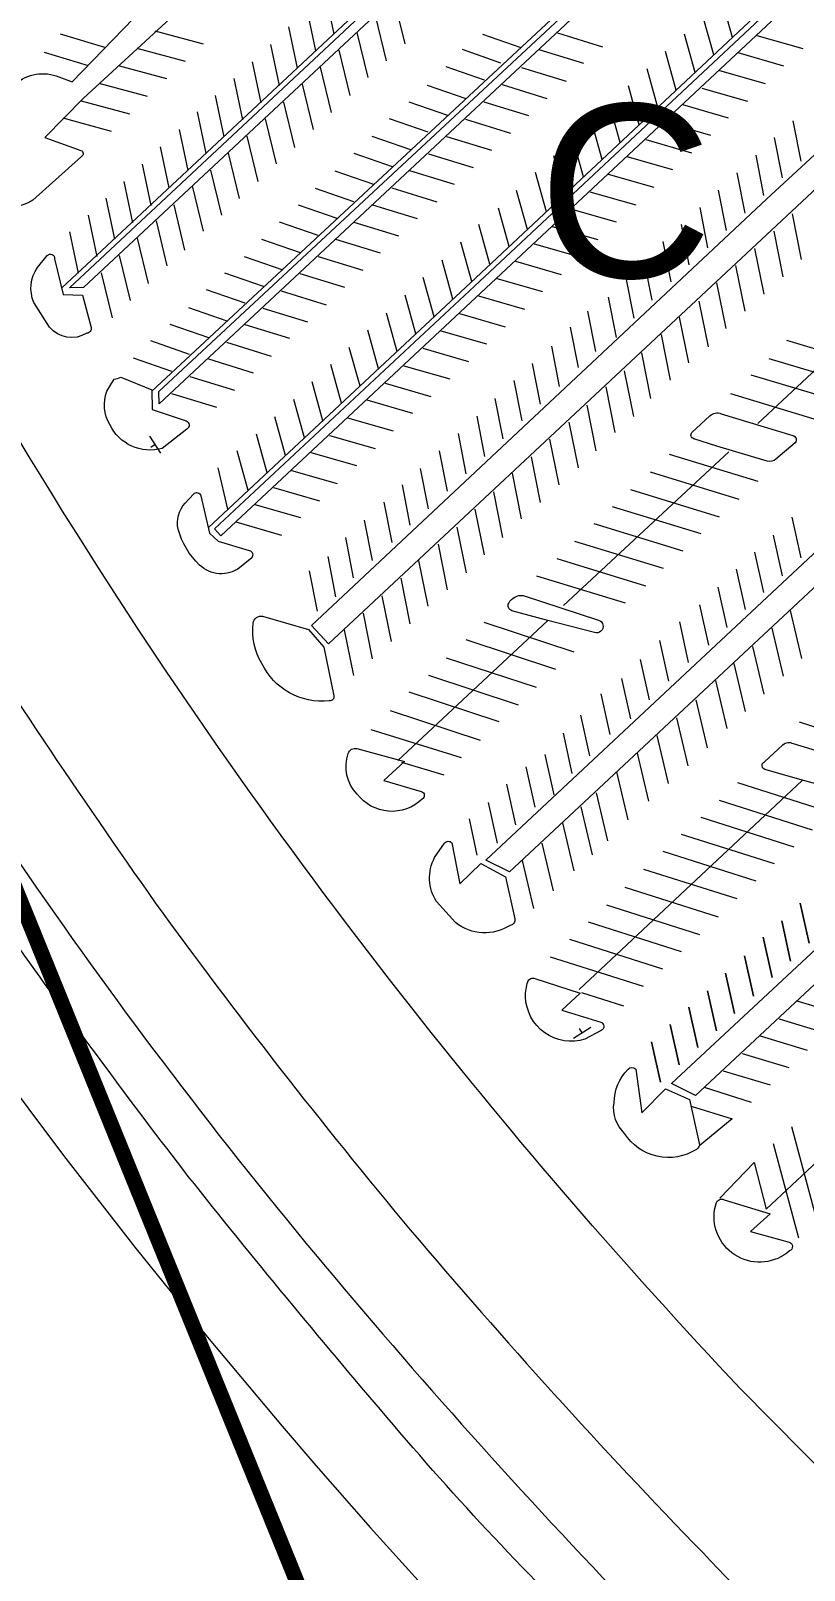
# Model space of a CAD drawing. Header units: feet. Extents: x 6763715 to 6770513, y 1886699 to 1891873.
# Drawn here: x 6764806 to 6765110, y 1888307 to 1888911 of the extents above; entities that cross this region are included whole.
import ezdxf

# ---------------------------------------------------------------- set-up
doc = ezdxf.new("R2010")
doc.units = ezdxf.units.FT
doc.header["$LTSCALE"] = 48
doc.header["$MEASUREMENT"] = 0
doc.linetypes.add('PHANTOM2', pattern=[1.25, 0.625, -0.125, 0.125, -0.125, 0.125, -0.125])
doc.layers.get('0').update_dxf_attribs({"lineweight": 0})
for name, color, linetype, lineweight in [('C-PKNG-IDEN', 7, 'Continuous', 0), ('C-PKNG-STRP', 3, 'Continuous', 0), ('C-PROP', 7, 'PHANTOM2', 0), ('C-ROAD', 5, 'Continuous', 0)]:
    doc.layers.add(name, color=color, linetype=linetype, lineweight=lineweight)
doc.styles.add('Campus_Base_Map_NEW$0$STANDARD', font='arial.ttf', dxfattribs={"height": 3.8})

# ---------------------------------------------------------------- blocks, each defined once
blk = doc.blocks.new('Campus_Base_Map_NEW$0$S1')
for points in [[(-0.083, 0), (0.083, 0)], [(0, 0), (0, -0.042)]]:
    blk.add_lwpolyline(points)

msp = doc.modelspace()

# ---------------------------------------------------------------- linework, layer by layer
at = {"layer": 'C-PKNG-STRP'}
for points in [[(6764925, 1888910.19), (6764921.6, 1888926.38)], [(6764948.36, 1888924.09), (6764952.66, 1888906.34)], [(6765081.37, 1888908.87), (6765077.2, 1888923.88)], [(6764917.76, 1888903.62), (6764914.36, 1888919.81)], [(6764941.12, 1888917.44), (6764945.42, 1888899.69)], [(6765074.05, 1888902.01), (6765069.93, 1888916.88)], [(6764834.87, 1888904.91), (6764817.53, 1888910.17)], [(6764854.51, 1888911.44), (6764873.52, 1888906.3)], [(6764910.61, 1888896.84), (6764907.21, 1888913.03)], [(6764933.88, 1888910.83), (6764938.18, 1888893.08)], [(6764998.45, 1888904.79), (6764983.29, 1888910.04)], [(6765012.71, 1888910.65), (6765030.28, 1888905.22)], [(6765066.67, 1888895.1), (6765062.51, 1888910.09)], [(6765090.99, 1888909.63), (6765108.95, 1888904.47)], [(6764828.48, 1888897.7), (6764811.13, 1888902.96)], [(6764847.4, 1888904.7), (6764866.41, 1888899.56)], [(6764903.5, 1888889.97), (6764900.11, 1888906.16)], [(6764926.82, 1888903.83), (6764931.12, 1888886.08)], [(6764990.45, 1888898.82), (6764975.29, 1888904.07)], [(6765005.29, 1888904.17), (6765022.86, 1888898.74)], [(6765059.26, 1888888.15), (6765055.06, 1888903.3)], [(6765083.49, 1888902.93), (6765101.45, 1888897.77)], [(6764840.08, 1888897.91), (6764859.09, 1888892.77)], [(6764896.31, 1888883.14), (6764892.91, 1888899.33)], [(6764919.45, 1888897.17), (6764923.75, 1888879.42)], [(6764984.05, 1888892.05), (6764968.89, 1888897.3)], [(6764998.54, 1888897.09), (6765016.11, 1888891.66)], [(6765052.07, 1888881.41), (6765047.86, 1888896.56)], [(6764832.54, 1888890.9), (6764851.55, 1888885.76)], [(6764889.07, 1888876.57), (6764885.67, 1888892.76)], [(6764912.38, 1888890.48), (6764916.68, 1888872.73)], [(6764990.87, 1888890.38), (6765008.44, 1888884.95)], [(6765076.25, 1888895.88), (6765094.21, 1888890.72)], [(6764881.79, 1888869.83), (6764878.39, 1888886.02)], [(6764976.78, 1888884.79), (6764961.62, 1888890.04)], [(6765044.73, 1888874.54), (6765040.49, 1888889.81)], [(6765069.33, 1888889.01), (6765087.29, 1888883.86)], [(6764825.57, 1888884.03), (6764844.58, 1888878.89)], [(6764874.63, 1888863.4), (6764871.24, 1888879.59)], [(6764905.06, 1888883.43), (6764909.36, 1888865.68)], [(6764969.54, 1888878.18), (6764954.38, 1888883.43)], [(6764983.67, 1888883.64), (6765001.24, 1888878.21)], [(6765037.32, 1888867.59), (6765033.13, 1888882.68)], [(6765061.69, 1888882.48), (6765079.65, 1888877.33)], [(6764818.37, 1888877.25), (6764837.38, 1888872.11)], [(6764867.66, 1888856.57), (6764864.26, 1888872.76)], [(6764897.82, 1888876.95), (6764902.12, 1888859.2)], [(6764961.9, 1888871.69), (6764946.74, 1888876.94)], [(6764976.57, 1888876.73), (6764994.14, 1888871.3)], [(6765030.25, 1888860.97), (6765026.07, 1888876.03)], [(6765054.85, 1888875.7), (6765072.81, 1888870.55)], [(6765108.33, 1888860.32), (6765105.25, 1888876.16)], [(6764890.72, 1888870.08), (6764895.02, 1888852.33)], [(6764955.1, 1888864.74), (6764939.94, 1888869.99)], [(6764969.11, 1888869.98), (6764986.68, 1888864.55)], [(6765022.93, 1888854.11), (6765018.74, 1888869.2)], [(6765047.31, 1888868.74), (6765065.27, 1888863.58)], [(6765101, 1888853.75), (6765097.92, 1888869.59)], [(6764860.2, 1888849.79), (6764856.81, 1888865.97)], [(6764883.3, 1888863.42), (6764887.6, 1888845.67)], [(6764947.91, 1888858), (6764932.75, 1888863.25)], [(6764962.01, 1888863.2), (6764979.58, 1888857.77)], [(6765015.46, 1888847.12), (6765011.25, 1888862.32)], [(6765039.93, 1888862.13), (6765057.89, 1888856.97)], [(6765093.72, 1888846.75), (6765090.64, 1888862.59)], [(6764853.1, 1888842.92), (6764849.7, 1888859.1)], [(6764876.41, 1888856.77), (6764880.71, 1888839.03)], [(6764940.54, 1888851.12), (6764925.38, 1888856.37)], [(6764954.5, 1888856.63), (6764972.07, 1888851.2)], [(6765008.28, 1888840.39), (6765004, 1888855.8)], [(6765032.57, 1888855.16), (6765050.53, 1888850.01)], [(6765086.31, 1888839.87), (6765083.23, 1888855.71)], [(6764845.91, 1888836.09), (6764842.51, 1888852.27)], [(6764869.17, 1888850.6), (6764873.47, 1888832.85)], [(6764932.74, 1888844.28), (6764917.58, 1888849.53)], [(6764947.66, 1888849.76), (6764965.23, 1888844.34)], [(6765000.82, 1888833.4), (6764996.55, 1888848.79)], [(6765025.42, 1888848.25), (6765043.38, 1888843.09)], [(6765079.03, 1888833.08), (6765075.95, 1888848.93)], [(6764838.75, 1888829.61), (6764835.35, 1888845.8)], [(6764861.94, 1888843.12), (6764866.24, 1888825.37)], [(6764926.11, 1888837.77), (6764910.95, 1888843.02)], [(6764940.03, 1888843.14), (6764957.6, 1888837.72)], [(6765071.71, 1888826.21), (6765068.63, 1888842.05)], [(6764831.91, 1888822.88), (6764828.51, 1888839.06)], [(6764855, 1888836.91), (6764859.3, 1888819.16)], [(6764918.69, 1888831.07), (6764903.53, 1888836.32)], [(6764932.7, 1888836.36), (6764950.27, 1888830.93)], [(6764993.7, 1888826.72), (6764989.49, 1888841.88)], [(6765017.79, 1888841.59), (6765035.75, 1888836.43)], [(6765091.33, 1888757.27), (6765178.31, 1888838.22)], [(6765104.8, 1888839.58), (6765108.4, 1888821.65)], [(6764824.58, 1888816.31), (6764821.18, 1888832.5)], [(6764847.55, 1888830.03), (6764851.85, 1888812.28)], [(6764986.07, 1888819.83), (6764981.77, 1888835.34)], [(6765010.55, 1888834.67), (6765028.51, 1888829.52)], [(6765064.43, 1888819.56), (6765061.34, 1888835.4)], [(6765097.56, 1888832.8), (6765101.17, 1888814.86)], [(6764911.68, 1888824.25), (6764896.52, 1888829.5)], [(6764925.42, 1888829.66), (6764942.99, 1888824.23)], [(6764978.97, 1888813), (6764974.66, 1888828.52)], [(6765003.49, 1888827.8), (6765021.45, 1888822.65)], [(6765057.27, 1888812.95), (6765054.19, 1888828.79)], [(6765090.06, 1888826.01), (6765093.67, 1888808.07)], [(6764840.57, 1888823.25), (6764844.87, 1888805.5)], [(6764904.88, 1888817.51), (6764889.72, 1888822.76)], [(6764918.62, 1888822.84), (6764936.19, 1888817.41)], [(6764971.6, 1888806.04), (6764967.35, 1888821.38)], [(6764996.13, 1888820.97), (6765014.09, 1888815.82)], [(6765049.83, 1888805.72), (6765046.74, 1888821.56)], [(6765082.61, 1888819.31), (6765086.21, 1888801.37)], [(6764833.42, 1888816.47), (6764837.72, 1888798.72)], [(6764897.24, 1888811.03), (6764882.08, 1888816.28)], [(6764911.42, 1888816.18), (6764928.99, 1888810.76)], [(6764964.21, 1888799.14), (6764959.93, 1888814.55)], [(6764988.8, 1888814.18), (6765006.76, 1888809.03)], [(6765042.77, 1888798.59), (6765039.69, 1888814.43)], [(6765075.11, 1888812.52), (6765078.71, 1888794.58)], [(6764890, 1888804.55), (6764874.84, 1888809.8)], [(6764904.19, 1888809.31), (6764921.76, 1888803.89)], [(6764957.08, 1888792.48), (6764952.87, 1888807.64)], [(6764981.7, 1888807.36), (6764999.66, 1888802.2)], [(6765035.81, 1888791.06), (6765032.72, 1888806.91)], [(6764882.98, 1888797.42), (6764867.83, 1888802.67)], [(6764896.91, 1888802.61), (6764914.48, 1888797.19)], [(6764949.65, 1888785.54), (6764945.47, 1888800.63)], [(6764974.2, 1888800.44), (6764992.16, 1888795.28)], [(6765027.72, 1888785.53), (6765024.63, 1888801.38)], [(6765068.18, 1888805.3), (6765071.79, 1888787.37)], [(6764875.74, 1888790.9), (6764860.58, 1888796.14)], [(6764889.88, 1888796.14), (6764907.45, 1888790.71)], [(6764942.37, 1888778.74), (6764938.14, 1888793.97)], [(6764966.83, 1888793.65), (6764984.79, 1888788.49)], [(6765020.87, 1888779.19), (6765017.78, 1888795.04)], [(6765060.5, 1888798.99), (6765064.1, 1888781.05)], [(6764868.15, 1888784.41), (6764852.99, 1888789.66)], [(6764882.65, 1888789.18), (6764900.22, 1888783.75)], [(6765013.46, 1888771.79), (6765010.38, 1888787.63)], [(6765053.31, 1888792.21), (6765056.91, 1888774.27)], [(6765102.66, 1888789.93), (6765138.28, 1888779.3)], [(6764861.26, 1888777.72), (6764846.1, 1888782.97)], [(6764875.63, 1888782.62), (6764893.2, 1888777.19)], [(6764935.11, 1888771.96), (6764930.9, 1888787.14)], [(6764959.81, 1888786.78), (6764977.77, 1888781.63)], [(6765045.59, 1888785.06), (6765049.2, 1888767.13)], [(6765095.65, 1888782.8), (6765131.26, 1888772.17)], [(6764868.22, 1888775.74), (6764885.79, 1888770.31)], [(6764927.87, 1888765.2), (6764923.67, 1888780.36)], [(6764952.36, 1888779.95), (6764970.32, 1888774.79)], [(6765005.92, 1888764.91), (6765002.84, 1888780.76)], [(6765038.84, 1888777.89), (6765042.45, 1888759.96)], [(6765088.53, 1888776.41), (6765124.15, 1888765.78)], [(6764920.52, 1888758.33), (6764916.3, 1888773.57)], [(6764944.95, 1888773.07), (6764962.91, 1888767.92)], [(6764998.73, 1888758.26), (6764995.64, 1888774.1)], [(6765031.64, 1888771.63), (6765035.24, 1888753.7)], [(6764861.11, 1888769.05), (6764878.68, 1888763.62)], [(6764913.29, 1888751.58), (6764909.11, 1888766.66)], [(6764937.79, 1888766.51), (6764955.75, 1888761.35)], [(6764991.32, 1888751.21), (6764988.24, 1888767.05)], [(6765024.15, 1888764.45), (6765027.75, 1888746.51)], [(6765080.65, 1888769), (6765116.36, 1888758.2)], [(6764905.88, 1888744.66), (6764901.65, 1888759.91)], [(6764930.17, 1888759.5), (6764948.13, 1888754.34)], [(6764984.17, 1888744.29), (6764981.09, 1888760.14)], [(6765017.13, 1888757.8), (6765020.73, 1888739.86)], [(6764898.62, 1888737.87), (6764894.41, 1888753.04)], [(6764923.15, 1888752.58), (6764941.11, 1888747.43)], [(6764976.85, 1888737.55), (6764973.76, 1888753.39)], [(6764891.17, 1888731), (6764886.87, 1888746.51)], [(6764915.74, 1888745.88), (6764933.7, 1888740.73)], [(6764969.44, 1888730.68), (6764966.35, 1888746.52)], [(6765009.58, 1888751.1), (6765013.19, 1888733.16)], [(6765015.08, 1888685.81), (6765079.96, 1888746.17)], [(6765056.5, 1888745.27), (6765091.33, 1888734.59)], [(6764883.24, 1888723.63), (6764879.41, 1888739.9)], [(6764961.94, 1888723.75), (6764958.85, 1888739.6)], [(6765002.31, 1888744.13), (6765005.91, 1888726.2)], [(6764908.2, 1888738.83), (6764926.16, 1888733.67)], [(6764954.83, 1888717.37), (6764951.74, 1888733.21)], [(6764994.84, 1888737.74), (6764998.45, 1888719.8)], [(6765049.01, 1888738.22), (6765083.84, 1888727.54)], [(6764901.18, 1888732.09), (6764919.14, 1888726.94)], [(6764987.48, 1888730.43), (6764991.09, 1888712.49)], [(6765041.29, 1888731.29), (6765076.12, 1888720.61)], [(6764893.76, 1888725.44), (6764911.72, 1888720.28)], [(6764947.68, 1888710.54), (6764944.59, 1888726.38)], [(6764980.2, 1888723.64), (6764983.81, 1888705.7)], [(6765034.14, 1888724.68), (6765068.97, 1888714)], [(6764886.27, 1888718.6), (6764904.23, 1888713.45)], [(6764939.96, 1888703.44), (6764936.88, 1888719.28)], [(6764973.15, 1888716.6), (6764976.75, 1888698.66)], [(6765026.99, 1888717.95), (6765061.82, 1888707.26)], [(6765108.33, 1888704.5), (6765104.81, 1888720.42)], [(6764932.55, 1888696.65), (6764929.47, 1888712.49)], [(6764965.78, 1888709.9), (6764969.38, 1888691.96)], [(6765019.32, 1888711.06), (6765054.15, 1888700.38)], [(6765101.06, 1888697.45), (6765097.54, 1888713.37)], [(6764925.63, 1888689.13), (6764922.55, 1888704.97)], [(6764958.09, 1888703.45), (6764961.7, 1888685.52)], [(6765012.39, 1888704.2), (6765047.22, 1888693.52)], [(6765093.69, 1888690.84), (6765090.16, 1888706.76)], [(6764918.37, 1888683.61), (6764915.29, 1888699.45)], [(6765004.45, 1888697.49), (6765039.28, 1888686.81)], [(6765086.53, 1888684.18), (6765083.01, 1888700.11)], [(6764951.08, 1888696.54), (6764954.68, 1888678.61)], [(6765079.3, 1888677.09), (6765075.78, 1888693.02)], [(6764943.71, 1888689.53), (6764947.32, 1888671.6)], [(6765072.11, 1888670.18), (6765068.59, 1888686.1)], [(6764936.3, 1888682.79), (6764939.9, 1888664.85)], [(6764949.98, 1888624.92), (6765008.7, 1888679.78)], [(6764983.75, 1888679.21), (6765019.04, 1888667.57)], [(6765064.17, 1888663.42), (6765060.65, 1888679.35)], [(6765104.06, 1888683.84), (6765108.51, 1888665)], [(6764928.93, 1888676.27), (6764932.53, 1888658.33)], [(6765096.78, 1888676.83), (6765101.23, 1888657.99)], [(6764976.65, 1888672.38), (6765011.93, 1888660.75)], [(6765056.38, 1888656.1), (6765052.85, 1888672.03)], [(6765089.2, 1888669.74), (6765093.65, 1888650.9)], [(6764968.98, 1888665.28), (6765004.26, 1888653.65)], [(6765048.8, 1888648.7), (6765045.28, 1888664.62)], [(6765081.96, 1888662.99), (6765086.41, 1888644.15)], [(6764961.96, 1888658.41), (6764997.24, 1888646.78)], [(6765041.44, 1888641.21), (6765037.92, 1888657.13)], [(6765074.72, 1888656.3), (6765079.17, 1888637.46)], [(6764954.32, 1888651.84), (6764989.61, 1888640.2)], [(6765033.32, 1888635.15), (6765029.8, 1888651.08)], [(6765066.93, 1888648.76), (6765071.38, 1888629.92)], [(6764947.01, 1888644.48), (6764982.3, 1888632.85)], [(6765025.37, 1888626.74), (6765021.84, 1888642.66)], [(6764939.34, 1888637.12), (6764974.84, 1888626.15)], [(6765059.35, 1888641.66), (6765063.8, 1888622.82)], [(6765107.55, 1888640.06), (6765144.9, 1888628.11)], [(6765018.48, 1888619.78), (6765014.96, 1888635.7)], [(6765051.68, 1888634.69), (6765056.13, 1888615.85)], [(6765011.36, 1888611.38), (6765007.84, 1888627.3)], [(6765043.92, 1888627.81), (6765048.37, 1888608.97)], [(6764951.35, 1888624.2), (6764968.08, 1888619.33)], [(6765003.83, 1888606.52), (6765000.3, 1888622.44)], [(6765035.81, 1888620.4), (6765040.26, 1888601.56)], [(6764996.24, 1888599.68), (6764992.72, 1888615.6)], [(6765021.13, 1888534.91), (6765108.79, 1888617)], [(6765027.9, 1888612.15), (6765032.35, 1888593.31)], [(6765083.32, 1888616.29), (6765119.87, 1888604.68)], [(6764989.05, 1888592.5), (6764985.53, 1888608.42)], [(6765021.87, 1888606.7), (6765026.32, 1888587.86)], [(6765076.13, 1888609.33), (6765112.68, 1888597.72)], [(6764981.08, 1888587.72), (6764978.11, 1888601.99)], [(6765014.62, 1888600.4), (6765019.07, 1888581.56)], [(6765068.89, 1888602.63), (6765105.44, 1888591.02)], [(6765061.21, 1888596.02), (6765097.76, 1888584.4)], [(6765006.48, 1888592.5), (6765010.94, 1888573.66)], [(6765054.01, 1888589.32), (6765090.57, 1888577.7)], [(6764998.81, 1888585.62), (6765003.26, 1888566.78)], [(6765046.48, 1888582.27), (6765083.03, 1888570.65)], [(6765039.16, 1888575.13), (6765075.71, 1888563.51)], [(6765031.88, 1888568.21), (6765068.43, 1888556.6)], [(6765111.46, 1888553.11), (6765107.96, 1888568.92), (6765111.46, 1888553.11), (6765111.46, 1888553.11)], [(6765024.64, 1888561.51), (6765061.19, 1888549.9)], [(6765076.36, 1888453.08), (6765089.9, 1888467.02), (6765094.57, 1888448.67), (6765175.25, 1888524.16), (6765179.67, 1888505.05), (6765201.13, 1888524.44), (6765192.38, 1888563.66)], [(6765104.22, 1888546.11), (6765100.73, 1888561.91), (6765104.22, 1888546.11), (6765104.22, 1888546.11)], [(6765017.36, 1888554.73), (6765053.91, 1888543.11)], [(6765096.94, 1888539.72), (6765093.44, 1888555.52), (6765096.94, 1888539.72), (6765096.94, 1888539.72)], [(6765009.73, 1888547.85), (6765046.28, 1888536.23)], [(6765089.58, 1888532.4), (6765086.08, 1888548.21), (6765089.58, 1888532.4), (6765089.58, 1888532.4)], [(6765082.17, 1888525.57), (6765078.67, 1888541.38), (6765082.17, 1888525.57), (6765082.17, 1888525.57)], [(6765022.09, 1888533.81), (6765038.58, 1888528.56)], [(6765075.06, 1888518.7), (6765071.56, 1888534.51), (6765075.06, 1888518.7), (6765075.06, 1888518.7)], [(6765067.78, 1888512.18), (6765064.28, 1888527.98), (6765067.78, 1888512.18), (6765067.78, 1888512.18)], [(6765106.65, 1888530.56), (6765125.09, 1888524.98)], [(6765099.76, 1888523.47), (6765118.21, 1888517.89)], [(6765060.41, 1888505.43), (6765056.91, 1888521.24), (6765060.41, 1888505.43), (6765060.41, 1888505.43)], [(6765092.22, 1888516.73), (6765110.67, 1888511.14)], [(6765053.13, 1888498.6), (6765049.63, 1888514.41), (6765053.13, 1888498.6), (6765053.13, 1888498.6)], [(6765085.12, 1888509.9), (6765103.56, 1888504.32)], [(6765077.75, 1888503.07), (6765096.2, 1888497.49)], [(6765070.24, 1888496.59), (6765088.74, 1888490.7)], [(6765065.21, 1888489.14), (6765081.32, 1888484.13), (6765068.67, 1888473.87)], [(6765114.66, 1888444.03), (6765104.72, 1888481.04)], [(6765107.38, 1888437.29), (6765097.44, 1888474.3)]]:
    msp.add_lwpolyline(points, dxfattribs=at)
at = {"layer": 'C-PROP', "ltscale": 0.02, "const_width": 6, "elevation": -178.8}
msp.add_lwpolyline([(6769012.67, 1888295.37, 0.136105), (6767938.83, 1887977.76, -0.282387), (6765535.01, 1887963.21), (6765125.2, 1887960.53), (6765008.26, 1888061.18), (6763829.05, 1890965.33), (6763828.78, 1890985.96), (6763983.43, 1891051.43), (6764153.83, 1890819.55), (6764199.85, 1890842), (6764151.8, 1891122.84, -0.016472), (6764351.86, 1891197.56, -0.000343), (6765614.04, 1891619.04, -0.151573), (6766084.72, 1891639.02, -0.00004), (6767109.8, 1891365.37), (6767424.22, 1891242.17)], format="xyb", dxfattribs=at)
at = {"layer": 'C-ROAD', "lineweight": 0}
for p, q in [((6764817.91, 1888810.39), (6765105.42, 1889079.13)), ((6764820.96, 1888810.51), (6765105.8, 1889076.75)), ((6765096.39, 1889062.9), (6764826.56, 1888810.61)), ((6764853.39, 1888769.95), (6765138.63, 1889035.53)), ((6765175.35, 1888996.93), (6764980.62, 1888814.47)), ((6764980.62, 1888814.47), (6764875.49, 1888716.26)), ((6764826.56, 1888810.61), (6764820.96, 1888810.51)), ((6764826.56, 1888810.61), (6764820.96, 1888810.51)), ((6764877.95, 1888715.83), (6764880.49, 1888713.2)), ((6764877.95, 1888715.83), (6764880.49, 1888713.2))]:
    msp.add_line(p, q, dxfattribs=at)
at = {"layer": 'C-ROAD'}
for points in [[(6765197.68, 1888312.19, -0.26377), (6765140.44, 1888321.65), (6765128.79, 1888333.41), (6765121.65, 1888340.64), (6765084.52, 1888378.16, -0.022029), (6764955.39, 1888527.79, -0.026019), (6764824.75, 1888712.56, -0.019745), (6764728.14, 1888880.73, -0.022677), (6764643.54, 1889065.35), (6764621.03, 1889120.05), (6764611.31, 1889144.01, -0.186308), (6764612.37, 1889202.62, -0.212717), (6764667.5, 1889250.02), (6764724.99, 1889273.33, 0.331558)], [(6764507.05, 1889254.53), (6764534.1, 1889188.53), (6764560.35, 1889123.18, -0.002051), (6764611.36, 1888998.08, 0.016508), (6764681.43, 1888850.21, 0.013173), (6764768.3, 1888698.12, 0.013237), (6764854.71, 1888569.05, 0.017263), (6764954.83, 1888440.63, 0.01679), (6765069.81, 1888313.69, 0.019479), (6765168.07, 1888217.95), (6765197.68, 1888192.3), (6765222.02, 1888171.22, 0.35663), (6765251.64, 1888173.01), (6765258.89, 1888179.1, 0.060275), (6765346.27, 1888265.85, 0.04672), (6765393.75, 1888343.3, 0.04672)], [(6765150.62, 1889041.28, -0.294513), (6765152.22, 1889020.38), (6765136.04, 1889026.26), (6764856.28, 1888764.97), (6764856.15, 1888769.79), (6765140.93, 1889034.94), (6765125.77, 1889040.01, -0.559366), (6765125.15, 1889042.67, -0.393353), (6765150.62, 1889041.28)], [(6764880.49, 1888713.2), (6765164.65, 1888978.86), (6765177.4, 1888990.61), (6765183.38, 1888974.55, 0.554917), (6765179.19, 1889005.88), (6765173.27, 1889006.6), (6765175.84, 1888994.65), (6764981.99, 1888813.01), (6764877.95, 1888715.83)]]:
    msp.add_lwpolyline(points, format="xyb", dxfattribs=at)
for points in [[(6765166.73, 1888162.79), (6765118.88, 1888206.48, 0.036423), (6765075.39, 1888241.09), (6765055.79, 1888254.89, -0.040142), (6765032.4, 1888274.84, -0.027683), (6764945.67, 1888367.07, -0.009369), (6764867.66, 1888461.59, -0.009507), (6764801.34, 1888551.16, -0.012881), (6764720.27, 1888672.43, -0.020194), (6764638.42, 1888815.55, -0.014597), (6764564.95, 1888970.33, -0.00622), (6764522.67, 1889072.36), (6764485.03, 1889164.8), (6764457.58, 1889233.42, -0.792657), (6764475.78, 1889239.44), (6764549.79, 1889056.81, 0.015866), (6764609.01, 1888918.47, 0.017369), (6764690.23, 1888761.07, 0.02182), (6764797.98, 1888589.73, 0.023298), (6764913.89, 1888435.39, 0.017799), (6765038.6, 1888295.45, 0.016455), (6765125.24, 1888210.67), (6765193.82, 1888148.95, -0.73683), (6765188.66, 1888143.47)], [(6764811.37, 1888869.59), (6764825.52, 1888864.46, -0.647603), (6764825.69, 1888862.09), (6764806.6, 1888844.94, -0.403272), (6764782.77, 1888850.08), (6764779.77, 1888856.33, -0.273225), (6764783.33, 1888874.96), (6764799.74, 1888890.58, -0.288123), (6764816.86, 1888893.34), (6764822.02, 1888891.41), (6764886.36, 1888957.98), (6764895.35, 1888966.77), (6764901.06, 1888953.56), (6764826.51, 1888884.97)], [(6765197.68, 1888940.53), (6765217.47, 1888958.82), (6765202.25, 1888962.84, -0.6829), (6765201.94, 1888965.55, -0.435246), (6765231.58, 1888951.06, -0.267404), (6765229.35, 1888935.69, -0.441351), (6765226.99, 1888935.52), (6765223.64, 1888951.75), (6765197.68, 1888927.5), (6764922.76, 1888670.68), (6764916.11, 1888677.92), (6765094.76, 1888845.41)], [(6765197.68, 1888771.49), (6765126.8, 1888705.22), (6764993.85, 1888581.2), (6764984.53, 1888585.81), (6765197.43, 1888784.78), (6765208.52, 1888795.04), (6765285.16, 1888865.91), (6765282.1, 1888881.05, -0.280919), (6765284.22, 1888886.89), (6765289.79, 1888888.86, -0.248275), (6765305.76, 1888884.77), (6765312.49, 1888876.51, -0.360403), (6765309.39, 1888853.93, -0.455653), (6765306.73, 1888854.23), (6765303.38, 1888870.01), (6765205.9, 1888779.17)], [(6764826.13, 1888807.71), (6764829.47, 1888794.89, -0.496431), (6764827.76, 1888792.72, -0.378311), (6764813.17, 1888795.13), (6764807, 1888804.79, -0.256274), (6764808.42, 1888818.56), (6764812.28, 1888823.18, -0.752224), (6764815.15, 1888821.92), (6764818.51, 1888807.88)], [(6764853.38, 1888770.44), (6764853.51, 1888762.74), (6764866.82, 1888758.24, -0.65443), (6764867.09, 1888755.05), (6764857.46, 1888747.48, -0.365585), (6764836.84, 1888756.83, -0.226444), (6764835.65, 1888769.91), (6764838.5, 1888774.69, 0.069697), (6764841.11, 1888775.39)], [(6765075.28, 1888748.32), (6765066.16, 1888751.27, -0.53535), (6765065.46, 1888753.75), (6765072.48, 1888760.27, -0.291274), (6765076.98, 1888761.09), (6765105.12, 1888752.57, -0.54641), (6765105.96, 1888749.61), (6765098.45, 1888743.26, -0.239362), (6765095.05, 1888742.45)], [(6764875.97, 1888714.17), (6764879.35, 1888711.03), (6764891.63, 1888707.4, -0.53288), (6764892.56, 1888704.44), (6764887.81, 1888700.59, -0.364371), (6764872.11, 1888701.67, -0.139485), (6764863.67, 1888715.75, -0.229356), (6764866.38, 1888725.96), (6764869.74, 1888729.56, -0.585966), (6764872.59, 1888728.87)], [(6765197.68, 1888628.56), (6765224.29, 1888653.3), (6765275.69, 1888700.98, -1.124465), (6765281.89, 1888694.02), (6765224.25, 1888640.18), (6765197.68, 1888615.4), (6765066.88, 1888493.37), (6765057.38, 1888498.11)], [(6765008.3, 1888679.99), (6764994.79, 1888683.74, -0.48129), (6764993.51, 1888686.74, -0.311211), (6764999.24, 1888689.69), (6765028.8, 1888680.05, -1.005005), (6765027.18, 1888675.16)], [(6764914.87, 1888676.32), (6764920.86, 1888669.38), (6764924.83, 1888650.31, -0.514172), (6764923.03, 1888648.35, -0.318921), (6764896.58, 1888663.03, -0.173415), (6764893.15, 1888678.83, -0.42225), (6764896.86, 1888681.61)], [(6765108.35, 1888617.26), (6765094.13, 1888621.43, -0.690102), (6765093.9, 1888624.36), (6765101.18, 1888631.1, -0.33276), (6765105.21, 1888631.52), (6765133.25, 1888623.04, -0.62287), (6765133.84, 1888619.46), (6765127.68, 1888613.92, -0.232904), (6765124.19, 1888612.94)], [(6764944.52, 1888617.11), (6764959.18, 1888612.73, -0.667468), (6764959.5, 1888609.67, -0.446115), (6764933.93, 1888611.71, -0.277814), (6764930.45, 1888627.68, -0.389163), (6764933.92, 1888629.58), (6764952.58, 1888624.48)], [(6764982.54, 1888584.5), (6764992.22, 1888579.24), (6764995.85, 1888562.71, -0.437396), (6764994.05, 1888560.14, -0.322527), (6764972.66, 1888561.25), (6764965.16, 1888569.48, -0.27332), (6764964.41, 1888586.77), (6764968.34, 1888592.4, -0.481228), (6764971.14, 1888592.58), (6764974.32, 1888576.43)], [(6765021.5, 1888533.47), (6765014.35, 1888526.91), (6765029.67, 1888522.1, -0.710543), (6765029.78, 1888518.86), (6765023.44, 1888515.46, -0.498178), (6765000.11, 1888532.13, -0.089437), (6765001.01, 1888538.01, -0.436529), (6765003.79, 1888539.25)], [(6765064.46, 1888491.8), (6765068.35, 1888474.61, -0.343386), (6765067.22, 1888472.18, -0.41471), (6765039.03, 1888478.47, -0.253873), (6765034.88, 1888490.49, -0.196281), (6765040.38, 1888503.68, -0.413815), (6765043.4, 1888503.69), (6765045.76, 1888486.56), (6765055.06, 1888496.01)], [(6765088.5, 1888439.89), (6765103.6, 1888435.78, -0.720844), (6765103.79, 1888432.32, -0.698474), (6765074.34, 1888448.4), (6765074.91, 1888450.9, -0.486382), (6765078.08, 1888452.41), (6765096.13, 1888446.81)]]:
    msp.add_lwpolyline(points, format="xyb", close=True, dxfattribs=at)
msp.add_lwpolyline([(6764791.33, 1888506.11), (6764818.67, 1888469.72), (6764846.64, 1888433.81), (6764875.24, 1888398.41), (6764904.47, 1888363.51), (6764917.76, 1888348.05), (6764939.16, 1888323.57), (6764966.63, 1888293.27)], dxfattribs=at)

# ---------------------------------------------------------------- block references
at = {"layer": 'C-PKNG-STRP'}
for p, xscale, yscale, zscale, rotation in [((6764854.59, 1888748.96), 48.00000000000001, 48.00000000000001, 48.00000000000001, 302.7359495019254), ((6765022.35, 1888517.9), 47.99999999999993, 47.99999999999993, 47.99999999999993, 212.1667647514152)]:
    msp.add_blockref('Campus_Base_Map_NEW$0$S1', p, dxfattribs=dict(at, xscale=xscale, yscale=yscale, zscale=zscale, rotation=rotation))

# ---------------------------------------------------------------- texts
at = {"layer": 'C-PKNG-IDEN', "insert": (6765004.98, 1888882.59), "char_height": 68, "width": 4845.9604, "attachment_point": 1, "rotation": 360, "style": 'Campus_Base_Map_NEW$0$STANDARD'}
msp.add_mtext('C', dxfattribs=at)

doc.saveas('drawing.dxf')
